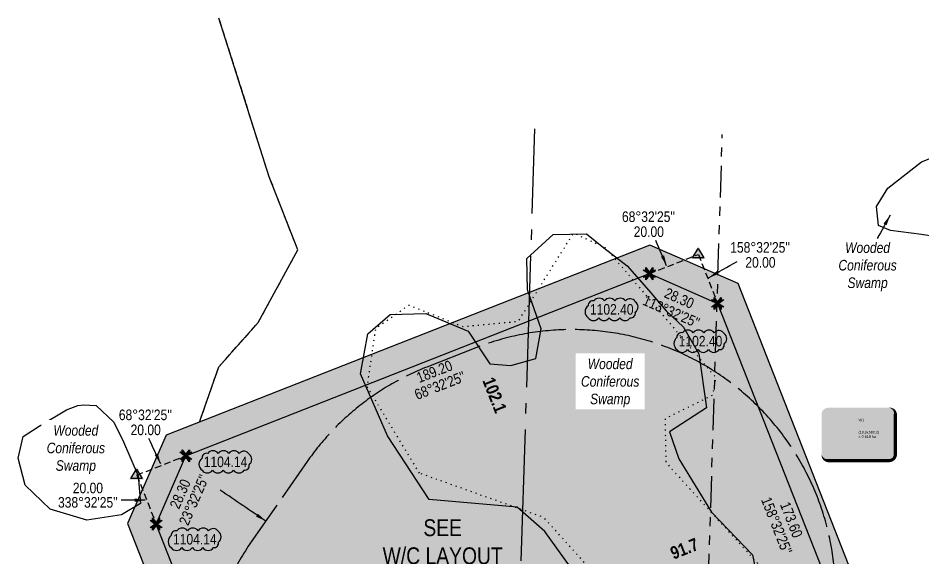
# Model space of a CAD drawing. Extents: x 357117 to 366258, y 6049523 to 6057149.
# Drawn here: x 359377 to 360236, y 6052258 to 6052771 of the extents above; entities that cross this region are included whole.
import ezdxf
from ezdxf.enums import TextEntityAlignment as Align

# ---------------------------------------------------------------- set-up
doc = ezdxf.new("R2018")
doc.units = 0
doc.header["$LTSCALE"] = 5
for name, pattern in [('foc-BUFFER', [16.75, 15, -1.75]), ('foc-DRILLPATH', [14.75, 6, -1.75, 1.75, -1.75, 1.75, -1.75]), ('foc-QUARTERLINE', [33, 25, -3, 2, -3]), ('foc-TIELINE', [1.875, 1.25, -0.625]), ('foc-TOPO', [1, 0.2, -0.8]), ('foc-TRAV', [1.875, 1.25, -0.625])]:
    doc.linetypes.add(name, pattern=pattern)
for name, color, linetype in [('AUX-BUFFER', 7, 'foc-BUFFER'), ('DETAIL-T', 7, 'Continuous'), ('L-BD1', 253, 'Continuous'), ('L-MON', 1, 'Continuous'), ('L-QSEC', 8, 'foc-QUARTERLINE'), ('P-ELEVATION', 7, 'Continuous'), ('P-PDRILLPATH', 12, 'foc-DRILLPATH'), ('P-PROPOSED', 10, 'Continuous'), ('P-PROPOSED-H', 21, 'Continuous'), ('P-TEMP-BLOCKS', 250, 'Continuous'), ('P-TEMP-BLUE', 146, 'Continuous'), ('P-TRAV', 4, 'foc-TRAV'), ('T-VEGETATION CHANGE', 104, 'foc-TOPO'), ('WATERCOURSE', 146, 'foc-TIELINE'), ('WETLAND', 143, 'Continuous'), ('WETLAND-T', 146, 'Continuous')]:
    doc.layers.add(name, color=color, linetype=linetype)
doc.layers.add('P-TEMP-BLUE-H', color=7, linetype='Continuous', true_color=0x99e6ff)
doc.styles.add('80', font='ARIALN.TTF', dxfattribs={"height": 10})
doc.styles.add('80CG', font='ARIALN.TTF', dxfattribs={"height": 10})
doc.styles.add('80L', font='ARIALN.TTF', dxfattribs={"height": 10})
doc.styles.add('BOLD', font='ARIALNB.TTF')
doc.styles.add('foc-LtypeFont', font='ARIALN.TTF', dxfattribs={"height": 7.35})
doc.styles.get("Standard").update_dxf_attribs({"font": 'ARIALN.TTF'})
doc.linetypes.add('foc-TOPO-flowdirection-NOLINE', pattern='A,0,[">",foc-LtypeFont,S=0.3,R=0,X=0,Y=-0.945],-20,[">",foc-LtypeFont,S=0.3,R=0,X=0,Y=-0.945],0', length=20)
doc.dimstyles.new('CG2011', dxfattribs={"dimscale": 5, "dimtxt": 9, "dimasz": 2, "dimexe": 0.2, "dimexo": 0.0625, "dimgap": 0.5, "dimtad": 0, "dimtih": 1, "dimtoh": 1, "dimzin": 0, "dimdsep": 46, "dimtxsty": '80CG', "dimcen": 0.1, "dimse1": 1, "dimse2": 1, "dimclrd": 256, "dimclrt": 256, "dimaunit": 1, "dimadec": 4, "dimazin": 0, "dimtfac": 0.06, "dimtofl": 0, "dimtmove": 0, "dimatfit": 1, "dimfxl": 0.2, "dimtolj": 1, "dimtzin": 0, "dimlwd": -1, "dimarcsym": 0})
doc.dimstyles.new('Compass 5 000', dxfattribs={"dimscale": 5, "dimtxt": 9, "dimasz": 2, "dimexe": 0.2, "dimexo": 0.0625, "dimgap": 0.5, "dimtad": 0, "dimtih": 1, "dimtoh": 1, "dimzin": 0, "dimdsep": 46, "dimtxsty": '80CG', "dimcen": 0.1, "dimse1": 1, "dimse2": 1, "dimclrd": 256, "dimclrt": 256, "dimaunit": 1, "dimadec": 4, "dimazin": 0, "dimtfac": 0.06, "dimtofl": 0, "dimtmove": 0, "dimatfit": 1, "dimfxl": 0.2, "dimtolj": 1, "dimtzin": 0, "dimlwd": -1, "dimarcsym": 0})

# ---------------------------------------------------------------- blocks, each defined once
blk = doc.blocks.new('TRIA')
blk.add_hatch(color=255).paths.add_polyline_path([(-0.04, 1.52), (-1.47, -0.87), (1.39, -0.87)])
blk = doc.blocks.new('TRIAA')
blk.add_blockref('TRIA', (0, 0))
blk = doc.blocks.new('TRIB')
at = {"color": 1}
blk.add_lwpolyline([(-1.12, -0.67), (-0.04, 1.13), (1.04, -0.67)], close=True, dxfattribs=at)
blk = doc.blocks.new('TRIBB')
blk.add_blockref('TRIB', (0, 0))
blk = doc.blocks.new('TRICC')
for name in ['TRIAA', 'TRIBB']:
    blk.add_blockref(name, (0, 0))
blk = doc.blocks.new('plspike')
blk.add_blockref('TRICC', (0, 0))
blk = doc.blocks.new('*U67')
at = {"true_color": 0x99e6ff}
h = blk.add_hatch(color=141, dxfattribs=at)
edge = h.paths.add_edge_path()
edge.add_line((-29, -31.7), (29, -31.7))
edge.add_arc((29, -25.7), 6, 270, 360)
edge.add_line((35, -25.7), (35, 12.5))
edge.add_arc((29, 12.5), 6, 0, 90)
edge.add_line((29, 18.5), (-29, 18.5))
edge.add_arc((-29, 12.5), 6, 90, 180)
edge.add_line((-35, 12.5), (-35, -25.7))
edge.add_arc((-29, -25.7), 6, 180, 270)
at = {"color": 250, "flags": 128}
blk.add_lwpolyline([(-29, -31.7, 3, 3, 0), (29, -31.7, 3, 3, 0.414214), (35, -25.7, 3, 3, 0), (35, 12.5, 3, 0, 0.414214), (29, 18.5, 0, 0, 0), (-29, 18.5, 0, 0, 0.414214), (-35, 12.5, 0, 0, 0), (-35, -25.7, 0, 3, 0.414214)], format="xyseb", close=True, dxfattribs=at)
at = {"flags": 128}
blk.add_lwpolyline([(-21.98, -24.47, 0, 7.5, 0), (0, 0, 0, 0, 0)], format="xyseb", dxfattribs=at)
at = {"color": 250, "lineweight": 30, "flags": 104}
blk.add_attdef('TEMP_AREA_W1', text='', height=12, dxfattribs=at).set_placement((0, 8.26), align=Align.MIDDLE_CENTER)
blk.add_attdef('ENTER_TEXT', text='', height=9, dxfattribs=at).set_placement((0, -3.47), align=Align.TOP_CENTER)
blk = doc.blocks.new('TEMP')
h = blk.add_hatch(color=255)
h.dxf.hatch_style = 1
h.paths.add_polyline_path([(0, 0.25), (-0.67, 1.15), (-0.67, 0.67), (-1.15, 0.67), (-0.25, 0), (-1.15, -0.67), (-0.67, -0.67), (-0.67, -1.15), (0, -0.25), (0.67, -1.15), (0.67, -0.67), (1.15, -0.67), (0.25, 0), (1.15, 0.67), (0.67, 0.67), (0.67, 1.15)])
h.paths.add_polyline_path([(0.57, 0.85), (0.57, 0.57), (0.85, 0.57), (0.08, 0), (0.85, -0.57), (0.57, -0.57), (0.57, -0.85), (0, -0.08), (-0.57, -0.85), (-0.57, -0.57), (-0.85, -0.57), (-0.08, 0), (-0.85, 0.57), (-0.57, 0.57), (-0.57, 0.85), (0, 0.08)], flags=16)
h = blk.add_hatch(color=1)
h.dxf.hatch_style = 1
h.paths.add_polyline_path([(0, 0.08), (-0.57, 0.85), (-0.57, 0.57), (-0.85, 0.57), (-0.08, 0), (-0.85, -0.57), (-0.57, -0.57), (-0.57, -0.85), (0, -0.08), (0.57, -0.85), (0.57, -0.57), (0.85, -0.57), (0.08, 0), (0.85, 0.57), (0.57, 0.57), (0.57, 0.85)])
at = {"color": 1}
for p, q in [((-0.08, 0), (0.08, 0)), ((0, 0.08), (0, -0.08))]:
    blk.add_line(p, q, dxfattribs=at)
at = {"color": 255, "flags": 128}
blk.add_lwpolyline([(-0.25, 0), (-1.15, 0.67), (-0.67, 0.67), (-0.67, 1.15), (0, 0.25), (0.67, 1.15), (0.67, 0.67), (1.15, 0.67), (0.25, 0), (1.15, -0.67), (0.67, -0.67), (0.67, -1.15), (0, -0.25), (-0.67, -1.15), (-0.67, -0.67), (-1.15, -0.67)], close=True, dxfattribs=at)
at = {"color": 1, "flags": 128}
blk.add_lwpolyline([(-0.08, 0), (-0.85, 0.57), (-0.57, 0.57), (-0.57, 0.85), (0, 0.08), (0.57, 0.85), (0.57, 0.57), (0.85, 0.57), (0.08, 0), (0.85, -0.57), (0.57, -0.57), (0.57, -0.85), (0, -0.08), (-0.57, -0.85), (-0.57, -0.57), (-0.85, -0.57)], close=True, dxfattribs=at)
blk = doc.blocks.new('*U86')
at = {"layer": 'P-ELEVATION'}
h = blk.add_hatch(color=111, dxfattribs=at)
h.dxf.hatch_style = 1
edge = h.paths.add_edge_path()
edge.add_arc((-17.35, -4.5), 6.1, 215, 325)
edge.add_arc((-7.35, -4.5), 6.1, 215, 325)
edge.add_arc((2.65, -4.5), 6.1, 215, 325)
edge.add_arc((12.65, -4.5), 6.1, 215, 325)
edge.add_arc((18.14, -3.7), 4.32, 263.43363, 373.43363)
edge.add_arc((18.85, 2.3), 6.1, 305, 415)
edge.add_arc((17.45, 4.39), 5.69, 30.69553, 140.69553)
edge.add_arc((8.05, 4.5), 6.1, 35, 145)
edge.add_arc((-1.95, 4.5), 6.1, 35, 145)
edge.add_arc((-11.95, 4.5), 6.1, 35, 145)
edge.add_arc((-18.04, 3.81), 4.33, 75.42608, 185.42608)
edge.add_arc((-18.36, -2.3), 6.96, 125, 235)
at = {"color": 240, "flags": 128}
blk.add_lwpolyline([(-22.35, -8, 0.520567), (-12.35, -8, 0.520567), (-2.35, -8, 0.520567), (7.65, -8, 0.520567), (17.65, -8, 0.520567), (22.35, -2.7, 0.520567), (22.35, 7.3, 0.520567), (13.05, 8, 0.520567), (3.05, 8, 0.520567), (-6.95, 8, 0.520567), (-16.95, 8, 0.520567), (-22.35, 3.4, 0.520567)], format="xyb", close=True, dxfattribs=at)
at = {"layer": 'P-ELEVATION', "color": 240, "flags": 128}
blk.add_lwpolyline([(0, 0, 12.5, 0, 0), (-11.05, -5.53, 0, 0, 0)], format="xyseb", dxfattribs=at)
at = {"layer": 'P-ELEVATION', "color": 240, "style": '80'}
blk.add_attdef('ELEVATION', text='', height=10, dxfattribs=at).set_placement((0, 0), align=Align.MIDDLE_CENTER)
blk = doc.blocks.new('*U87')
at = {"layer": 'P-ELEVATION'}
h = blk.add_hatch(color=111, dxfattribs=at)
h.dxf.hatch_style = 1
edge = h.paths.add_edge_path()
edge.add_arc((-17.35, -4.5), 6.1, 215, 325)
edge.add_arc((-7.35, -4.5), 6.1, 215, 325)
edge.add_arc((2.65, -4.5), 6.1, 215, 325)
edge.add_arc((12.65, -4.5), 6.1, 215, 325)
edge.add_arc((18.14, -3.7), 4.32, 263.43363, 373.43363)
edge.add_arc((18.85, 2.3), 6.1, 305, 415)
edge.add_arc((17.45, 4.39), 5.69, 30.69553, 140.69553)
edge.add_arc((8.05, 4.5), 6.1, 35, 145)
edge.add_arc((-1.95, 4.5), 6.1, 35, 145)
edge.add_arc((-11.95, 4.5), 6.1, 35, 145)
edge.add_arc((-18.04, 3.81), 4.33, 75.42608, 185.42608)
edge.add_arc((-18.36, -2.3), 6.96, 125, 235)
at = {"color": 240, "flags": 128}
blk.add_lwpolyline([(-22.35, -8, 0.520567), (-12.35, -8, 0.520567), (-2.35, -8, 0.520567), (7.65, -8, 0.520567), (17.65, -8, 0.520567), (22.35, -2.7, 0.520567), (22.35, 7.3, 0.520567), (13.05, 8, 0.520567), (3.05, 8, 0.520567), (-6.95, 8, 0.520567), (-16.95, 8, 0.520567), (-22.35, 3.4, 0.520567)], format="xyb", close=True, dxfattribs=at)
at = {"layer": 'P-ELEVATION', "color": 240, "flags": 128}
blk.add_lwpolyline([(0, 0, 12.5, 0, 0), (10.47, 3.34, 0, 0, 0)], format="xyseb", dxfattribs=at)
at = {"layer": 'P-ELEVATION', "color": 240, "style": '80'}
blk.add_attdef('ELEVATION', text='', height=10, dxfattribs=at).set_placement((0, 0), align=Align.MIDDLE_CENTER)

msp = doc.modelspace()

# ---------------------------------------------------------------- hatches: boundary and pattern name
at = {"layer": 'P-PROPOSED-H'}
h = msp.add_hatch(color=256, dxfattribs=at)
h.dxf.hatch_style = 1
h.paths.add_polyline_path([(359535.789, 6052355.548), (359507.547, 6052290.722), (359583.979, 6052096.289), (359863.091, 6052206.008), (359963.666, 6051950.155), (360171.124, 6052031.706), (360199.366, 6052096.532), (360040.651, 6052500.284), (359975.825, 6052528.526)])
at = {"layer": 'P-TEMP-BLUE-H'}
h = msp.add_hatch(color=256, dxfattribs=at)
h.dxf.hatch_style = 1
h.paths.add_polyline_path([(359559.124, 6052159.517), (359507.547, 6052290.722), (359535.789, 6052355.548), (359975.825, 6052528.526), (360040.651, 6052500.284), (360199.366, 6052096.532), (360171.124, 6052031.706), (359963.666, 6051950.155), (359972.809, 6051926.896), (360189.902, 6052012.234), (360226.412, 6052096.041), (360060.124, 6052519.062), (359976.316, 6052555.572), (359517.011, 6052375.02), (359480.501, 6052291.213), (359535.864, 6052150.374)])

# ---------------------------------------------------------------- linework, layer by layer
at = {"layer": 'L-QSEC', "flags": 128}
msp.add_lwpolyline([(359838.757, 6051760.923), (359867.097, 6052666.167)], dxfattribs=at)
at = {"layer": 'P-TRAV'}
for p, q in [((359975.825, 6052528.526), (360022.359, 6052546.818)), ((360022.359, 6052546.818), (360040.651, 6052500.284)), ((359489.255, 6052337.256), (359535.789, 6052355.548)), ((359489.255, 6052337.256), (359507.547, 6052290.722))]:
    msp.add_line(p, q, dxfattribs=at)
at = {"layer": 'T-VEGETATION CHANGE', "flags": 128}
msp.add_lwpolyline([(359757.611, 6052338.981), (359707.981, 6052421.114), (359716.201, 6052476.901), (359747.606, 6052498.709), (359798.904, 6052478.244), (359851.466, 6052483.346), (359903.871, 6052567.081), (359934.014, 6052553.381), (360038.894, 6052429.886), (360035.709, 6052412.919), (359990.756, 6052390.614), (359991.414, 6052349.274), (360093.646, 6052236.919), (360089.129, 6052208.221), (359997.614, 6052161.456), (359875.576, 6052296.941)], close=True, dxfattribs=at)
at = {"layer": 'WATERCOURSE'}
msp.add_lwpolyline([(359548.974, 6052388.281), (359567.086, 6052439.936), (359604.586, 6052482.227), (359642.086, 6052551.054), (359614.978, 6052620.561), (359567.086, 6052771.251)], dxfattribs=at)
at = {"layer": 'WATERCOURSE', "linetype": 'foc-TOPO-flowdirection-NOLINE', "flags": 128}
msp.add_lwpolyline([(359548.974, 6052388.281), (359567.086, 6052439.936), (359604.586, 6052482.227), (359642.086, 6052551.054), (359614.978, 6052620.561), (359567.086, 6052771.251)], dxfattribs=at)
at = {"layer": 'WETLAND'}
for points in [[(360278.186, 6052557.205), (360256.772, 6052562.241), (360234.097, 6052565.58), (360204.769, 6052569.392), (360193.337, 6052574.379), (360191.499, 6052592.258), (360202.288, 6052609.832), (360234.122, 6052634.646), (360248.783, 6052640.358)], [(359936.625, 6052199.923), (359876.686, 6052283.557), (359850.228, 6052306.619), (359766.657, 6052314.161), (359727.227, 6052374.563), (359701.735, 6052433.377), (359708.593, 6052471.281), (359729.898, 6052489.75), (359763.611, 6052490.711), (359803.781, 6052473.993), (359824.515, 6052442.829), (359844.403, 6052441.411), (359868.03, 6052448.038), (359873.188, 6052475.971), (359860.216, 6052513.31), (359859.368, 6052543.056), (359884.527, 6052565.605), (359916.256, 6052566.509), (359932.516, 6052553.079), (359954.838, 6052535.853), (359975.347, 6052512.622), (359991.777, 6052493.243), (360008.093, 6052477.83), (360022.71, 6052452.446), (360022.71, 6052452.446), (360030.128, 6052401.056), (359995.054, 6052378.225), (360003.721, 6052352.671), (360034.936, 6052301.959), (360073.801, 6052261.388), (360083.09, 6052214.02)]]:
    msp.add_lwpolyline(points, dxfattribs=at)
msp.add_lwpolyline([(359376.543, 6052353.324), (359381.248, 6052373.966), (359396.611, 6052383.776), (359422.603, 6052399.279), (359433.13, 6052403.355), (359438.489, 6052403.85), (359450.643, 6052403.168), (359467.563, 6052387.622), (359476.661, 6052368.746), (359490.4, 6052336.58), (359492.88, 6052310.329), (359474.625, 6052299.359), (359441.735, 6052294.318), (359407.032, 6052304.906), (359383.227, 6052327.713), (359376.543, 6052353.324)], close=True, dxfattribs=at)

# ---------------------------------------------------------------- block references
at = {"xscale": 0.99967581, "yscale": 0.99967581, "zscale": 0.99967581}
for name, p, values in [('*U86', (359940.121, 6052494.611), {'ELEVATION': '1102.40'}), ('*U87', (360024.385, 6052464.384), {'ELEVATION': '1102.40'}), ('*U86', (359573.472, 6052349.799), {'ELEVATION': '1104.14'}), ('*U86', (359544.306, 6052276.282), {'ELEVATION': '1104.14'})]:
    msp.add_blockref(name, p, dxfattribs=at).add_auto_attribs(values)
at = {"layer": 'L-MON', "xscale": 4.998379049999987, "yscale": 4.998379049999987, "zscale": 4.998379049999987}
for p in [(360022.359, 6052546.754), (359489.219, 6052337.206)]:
    msp.add_blockref('plspike', p, dxfattribs=at)
at = {"layer": 'L-MON', "color": 6, "xscale": 4.998379049999992, "yscale": 4.998379049999992, "zscale": 4.998379049999992}
for p in [(359975.825, 6052528.526), (360040.651, 6052500.284), (359535.789, 6052355.548), (359507.547, 6052290.722)]:
    msp.add_blockref('TEMP', p, dxfattribs=at)
at = {"layer": 'P-TEMP-BLOCKS'}
ref = msp.add_blockref('*U67', (360174.413, 6052382.638), dxfattribs=dict(at, xscale=0.99967581, yscale=0.99967581, zscale=0.99967581))
lines = msp.add_mtext('W1', dxfattribs={"layer": '0', "color": 250, "insert": (360174.413, 6052390.9), "char_height": 2.5, "attachment_point": 1})
ref.add_attrib('TEMP_AREA_W1', '', (360174.413, 6052390.9), dxfattribs={"flags": 104}).embed_mtext(lines)
lines = msp.add_mtext('(10.0x593.3)\\P= 0.618 ha', dxfattribs={"layer": '0', "color": 250, "insert": (360174.416, 6052379.169), "char_height": 2.5, "attachment_point": 1})
ref.add_attrib('ENTER_TEXT', '', (360174.416, 6052379.169), dxfattribs={"flags": 104}).embed_mtext(lines)

# ---------------------------------------------------------------- texts
at = {"layer": 'DETAIL-T', "color": 3, "insert": (359779.614, 6052260.462), "char_height": 15.9948, "width": 113.83659, "attachment_point": 5, "style": '80CG'}
msp.add_mtext('\\pxqc;SEE\\PW/C LAYOUT\\PINSET', dxfattribs=at)
at = {"layer": 'L-BD1', "style": '80L'}
for s, height, p in [("68°32'25''", 9.9968, (359975.003, 6052582.642)), ('20.00', 9.9968, (359975.307, 6052568.4)), ("158°32'25''", 9.99676, (360080.98, 6052553.484)), ('20.00', 9.9968, (360081.283, 6052539.242)), ("68°32'25''", 9.9968, (359497.352, 6052394.432)), ('20.00', 9.9968, (359497.655, 6052380.19)), ('20.00', 9.9968, (359442.818, 6052324.968)), ("338°32'25''", 9.99676, (359442.791, 6052311.323))]:
    msp.add_text(s, height=height, dxfattribs=at).set_placement(p, align=Align.MIDDLE)
for s, height, rotation, p in [('28.30', 9.9968, 336.4597, (360004.246, 6052505.24)), ('189.20', 9.9968, 21.4597, (359771.804, 6052435.621)), ("68°32'25''", 9.9968, 21.4597, (359777.016, 6052422.363)), ("23°32'25''", 9.9968, 66.4597, (359543.435, 6052313.653)), ('28.30', 9.9968, 66.4597, (359530.375, 6052319.342)), ("158°32'25''", 9.99676, 291.4597, (360096.749, 6052289.265)), ('173.60', 9.9968, 291.4597, (360110.705, 6052294.751))]:
    msp.add_text(s, height=height, rotation=rotation, dxfattribs=at).set_placement(p, align=Align.MIDDLE)
at = {"layer": 'L-BD1', "color": 3, "style": 'BOLD'}
for s, rotation, p in [('102.1', 291.4597, (359829.008, 6052413.222)), ('91.7', 21.4597, (360009.063, 6052267.391))]:
    msp.add_text(s, height=11.9961, rotation=rotation, dxfattribs=at).set_placement(p, align=Align.MIDDLE)
at = {"layer": 'L-BD1', "insert": (359998.703, 6052497.135), "char_height": 9.99676, "width": 56.109, "attachment_point": 2, "rotation": 336.4597, "style": '80L', "bg_fill": 1, "box_fill_scale": 1.15, "bg_fill_color": 21, "bg_fill_transparency": 0}
msp.add_mtext("113°32'25''", dxfattribs=at)

# ---------------------------------------------------------------- leaders
at = {"layer": 'AUX-BUFFER', "path_type": 1}
msp.add_leader([(359611.565, 6052293.549), (359568.448, 6052322.9)], dimstyle='CG2011', override={"dimasz": 2, "dimgap": 0.5, "dimtad": 0}, dxfattribs=at)
at = {"layer": 'L-BD1', "color": 6, "path_type": 1}
for points in [[(359992.245, 6052536.052), (359982.03, 6052559.939)], [(360032.082, 6052524.619), (360059.048, 6052540.136)], [(359511.91, 6052347.896), (359500.676, 6052371.881)], [(359497.191, 6052313.379), (359474.331, 6052313.379)]]:
    msp.add_leader(points, dimstyle='Compass 5 000', override={"dimgap": 0.5, "dimtad": 0}, dxfattribs=at)

# ---------------------------------------------------------------- next in the draw order: texts
at = {"layer": 'WETLAND-T', "char_height": 9.99676, "attachment_point": 1, "style": '80L', "bg_fill": 2}
for insert in [(360155.295, 6052558.221), (359910.885, 6052447.867), (359403.609, 6052384.619)]:
    msp.add_mtext_dynamic_manual_height_columns('\\pxqc;{\\fArial Narrow|b0|i1|c0|p34;Wooded Coniferous\\PSwamp}', width=55.46835, gutter_width=50, heights=[0], dxfattribs=dict(at, insert=insert))

# ---------------------------------------------------------------- next in the draw order: linework, layer by layer
at = {"layer": 'AUX-BUFFER', "color": 251, "linetype": 'foc-BUFFER', "flags": 128}
msp.add_lwpolyline([(359895.894, 6051900.645), (359942.414, 6051918.928, 0.1480728), (360056.087, 6052008.704), (360107.581, 6052082.648, 0.7420498), (359811.077, 6052458.071), (359764.557, 6052439.788, 0.1480728), (359650.885, 6052350.011), (359599.391, 6052276.068, 0.7420498)], format="xyb", close=True, dxfattribs=at)
at = {"layer": 'P-PDRILLPATH', "flags": 128}
msp.add_lwpolyline([(359879.166, 6052216.321), (360019.286, 6051831.153), (360045.11, 6052660.625)], dxfattribs=at)
at = {"layer": 'P-PROPOSED', "flags": 128}
msp.add_lwpolyline([(359507.547, 6052290.722), (359535.789, 6052355.548), (359975.825, 6052528.526), (360040.651, 6052500.284), (360199.366, 6052096.532), (360171.124, 6052031.706), (359684.554, 6051840.436)], close=True, dxfattribs=at)
at = {"layer": 'P-TEMP-BLUE', "flags": 128}
msp.add_lwpolyline([(359559.124, 6052159.517), (359507.547, 6052290.722), (359535.789, 6052355.548), (359975.825, 6052528.526), (360040.651, 6052500.284), (360199.366, 6052096.532), (360171.124, 6052031.706), (359963.666, 6051950.155), (359972.809, 6051926.896), (360189.902, 6052012.234), (360226.412, 6052096.041), (360060.124, 6052519.062), (359976.316, 6052555.572), (359517.011, 6052375.02), (359480.501, 6052291.213), (359535.864, 6052150.374)], close=True, dxfattribs=at)

# ---------------------------------------------------------------- next in the draw order: leaders
at = {"layer": 'WETLAND-T', "path_type": 1}
msp.add_leader([(360204.497, 6052584.076), (360192.117, 6052561.869)], dimstyle='Compass 5 000', override={"dimgap": 0.5, "dimtad": 0}, dxfattribs=at)

doc.saveas('drawing.dxf')
